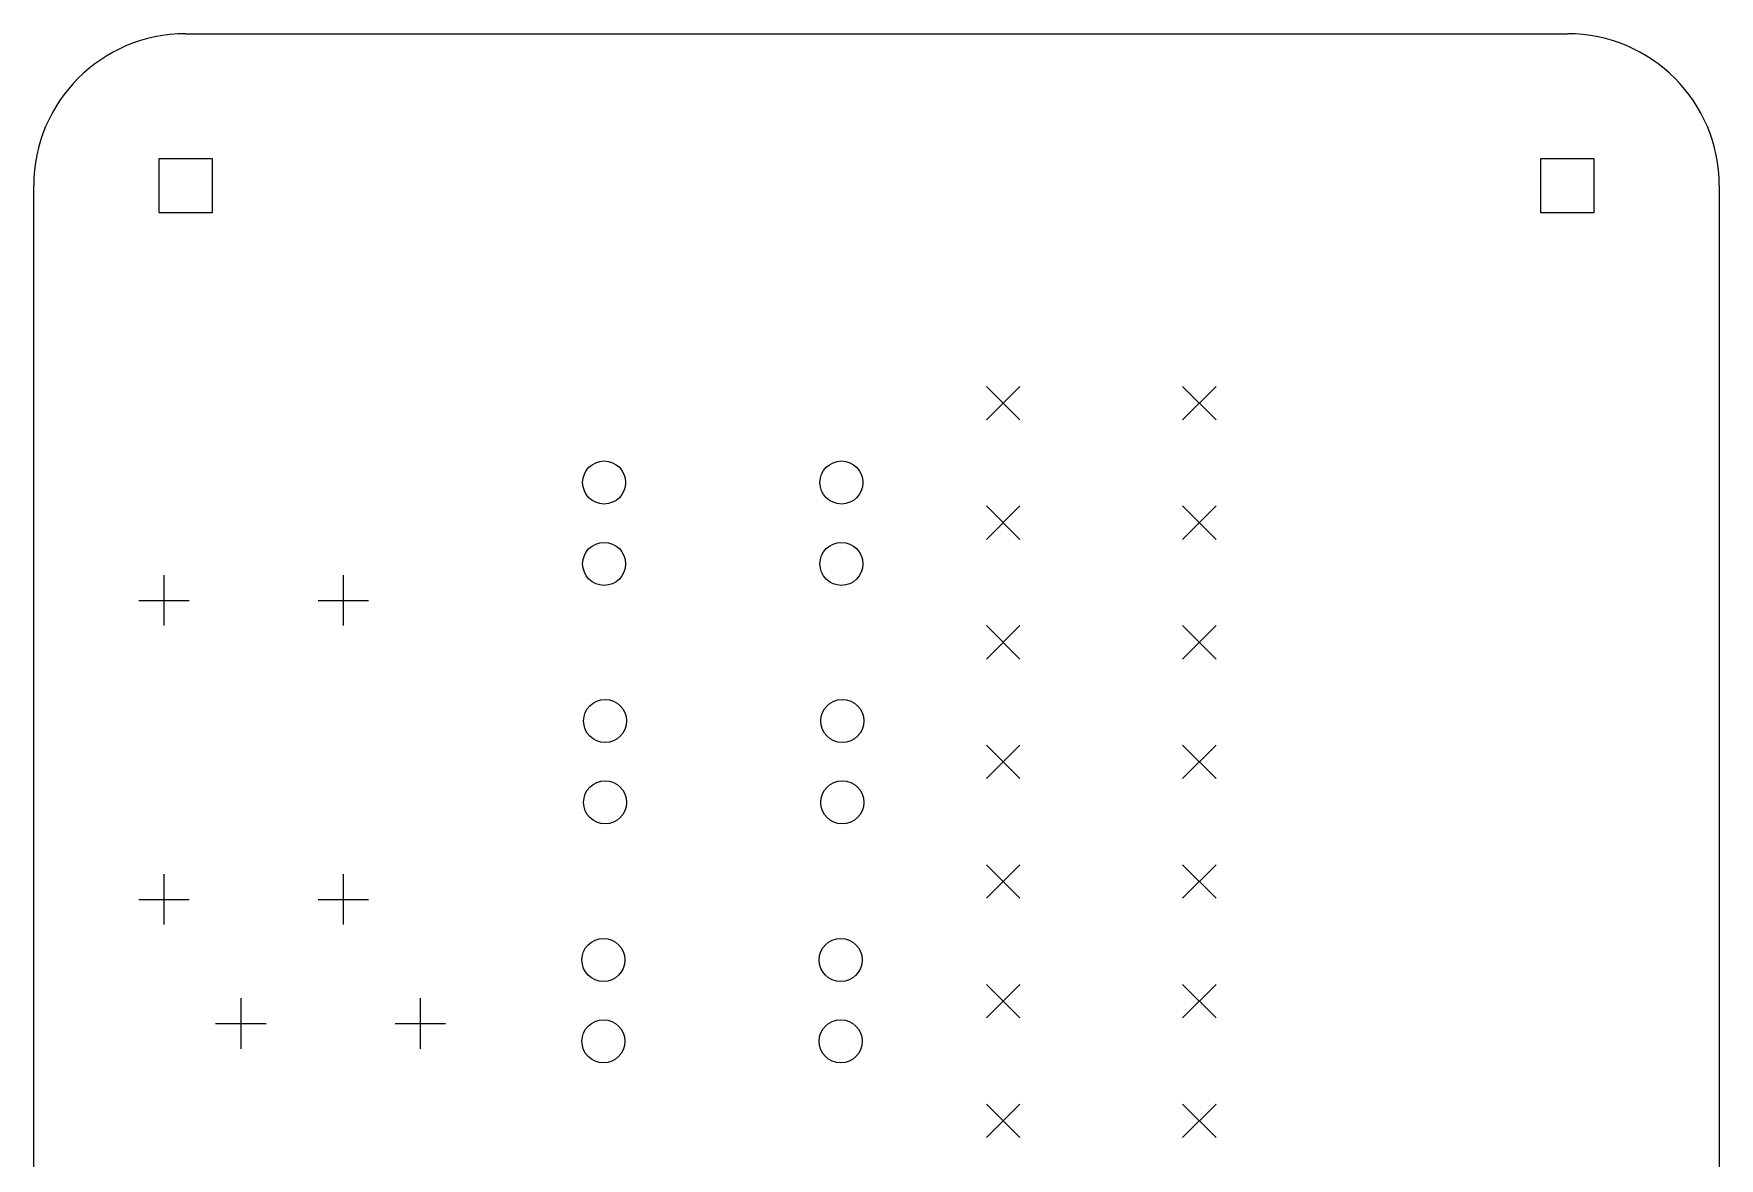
# Model space of a CAD drawing. Extents: x 5.57 to 8.43, y -6.19 to -2.52.
# Drawn here: x 5.654 to 8.429, y -4.369 to -2.518 of the extents above; entities that cross this region are included whole.
import ezdxf

# ---------------------------------------------------------------- set-up
doc = ezdxf.new("R2010")
doc.units = 0
doc.header["$MEASUREMENT"] = 0
doc.layers.add('BLACK', color=7, linetype='CONTINUOUS')

msp = doc.modelspace()

# ---------------------------------------------------------------- linework, layer by layer
at = {"layer": 'BLACK', "linetype": 'CONTINUOUS'}
for p, q in [((5.9038, -2.5184), (8.1788, -2.5184)), ((5.948, -2.7242), (5.8596, -2.7242)), ((5.8596, -2.7242), (5.8596, -2.8126)), ((5.948, -2.8126), (5.948, -2.7242)), ((8.223, -2.7242), (8.1346, -2.7242)), ((8.1346, -2.7242), (8.1346, -2.8126)), ((8.223, -2.8126), (8.223, -2.7242)), ((5.6538, -5.2684), (5.6538, -2.7684)), ((8.4288, -2.7684), (8.4288, -5.2684)), ((5.8596, -2.8126), (5.948, -2.8126)), ((8.1346, -2.8126), (8.223, -2.8126)), ((7.2225, -3.0988), (7.2775, -3.1538)), ((7.2775, -3.0988), (7.2225, -3.1538)), ((7.5453, -3.0988), (7.6003, -3.1538)), ((7.6003, -3.0988), (7.5453, -3.1538)), ((7.2225, -3.2956), (7.2775, -3.3506)), ((7.2775, -3.2956), (7.2225, -3.3506)), ((7.5453, -3.2956), (7.6003, -3.3506)), ((7.6003, -3.2956), (7.5453, -3.3506)), ((5.8681, -3.4095), (5.8681, -3.4925)), ((6.1634, -3.4095), (6.1634, -3.4925)), ((5.8266, -3.451), (5.9096, -3.451)), ((6.1219, -3.451), (6.2049, -3.451)), ((7.2225, -3.4925), (7.2775, -3.5475)), ((7.2775, -3.4925), (7.2225, -3.5475)), ((7.5453, -3.4925), (7.6003, -3.5475)), ((7.6003, -3.4925), (7.5453, -3.5475)), ((7.2225, -3.6894), (7.2775, -3.7444)), ((7.2775, -3.6894), (7.2225, -3.7444)), ((7.5453, -3.6894), (7.6003, -3.7444)), ((7.6003, -3.6894), (7.5453, -3.7444)), ((5.8681, -3.9016), (5.8681, -3.9846)), ((6.1634, -3.9016), (6.1634, -3.9846)), ((7.2225, -3.8862), (7.2775, -3.9412)), ((7.2775, -3.8862), (7.2225, -3.9412)), ((7.5453, -3.8862), (7.6003, -3.9412)), ((7.6003, -3.8862), (7.5453, -3.9412)), ((5.8266, -3.9431), (5.9096, -3.9431)), ((6.1219, -3.9431), (6.2049, -3.9431)), ((5.9948, -4.1059), (5.9948, -4.1889)), ((6.2901, -4.1059), (6.2901, -4.1889)), ((7.2225, -4.0831), (7.2775, -4.1381)), ((7.2775, -4.0831), (7.2225, -4.1381)), ((7.5453, -4.0831), (7.6003, -4.1381)), ((7.6003, -4.0831), (7.5453, -4.1381)), ((5.9533, -4.1474), (6.0363, -4.1474)), ((6.2486, -4.1474), (6.3316, -4.1474)), ((7.2225, -4.2799), (7.2775, -4.3349)), ((7.2775, -4.2799), (7.2225, -4.3349)), ((7.5453, -4.2799), (7.6003, -4.3349)), ((7.6003, -4.2799), (7.5453, -4.3349))]:
    msp.add_line(p, q, dxfattribs=at)
at = {"layer": 'BLACK'}
for centre in [(6.5929, -3.257), (6.9835, -3.257), (6.5929, -3.3909), (6.9835, -3.3909), (6.5945, -3.6495), (6.985, -3.6495), (6.5945, -3.7834), (6.985, -3.7834), (6.5917, -4.0428), (6.9823, -4.0428), (6.5917, -4.1767), (6.9823, -4.1767)]:
    msp.add_circle(centre, 0.0354, dxfattribs=at)
for centre, start, end in [((5.9038, -2.7684), -270, -180), ((8.1788, -2.7684), 0, 90)]:
    msp.add_arc(centre, 0.25, start, end, dxfattribs=at)

doc.saveas('drawing.dxf')
